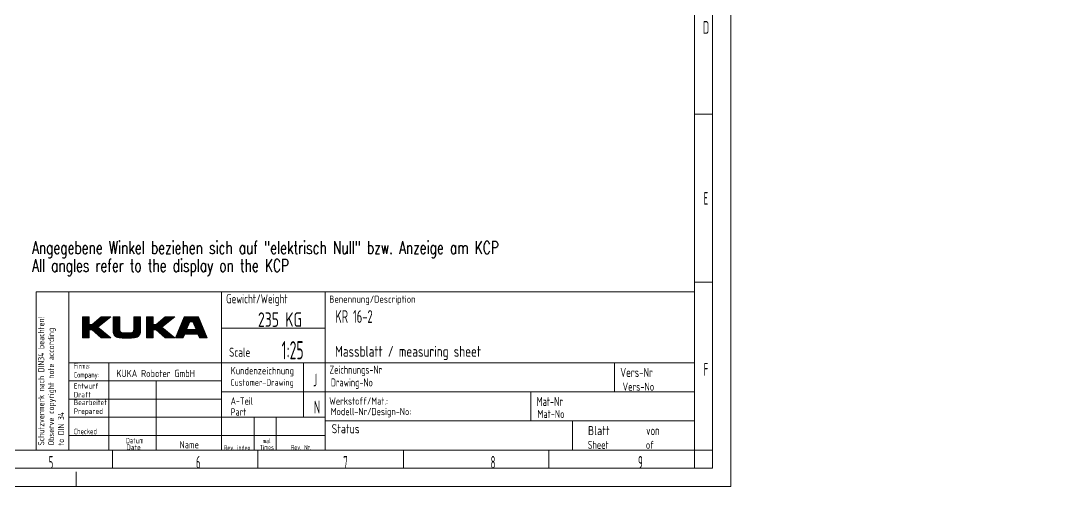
# Model space of a CAD drawing. Header units: millimetres. Extents: x 0 to 508, y 0 to 297.
# Drawn here: x 224.8 to 508.1, y 0 to 128 of the extents above; entities that cross this region are included whole.
import ezdxf

# ---------------------------------------------------------------- set-up
doc = ezdxf.new("R2010")
doc.units = ezdxf.units.MM
doc.layers.add('206', color=7, linetype='Continuous', true_color=0xffffff)
doc.layers.add('211', color=7, linetype='Continuous', true_color=0xffffff)
doc.styles.add('dinschmal', font='simplex.shx')
doc.styles.add('iso-1', font='isocp.shx')

msp = doc.modelspace()

# ---------------------------------------------------------------- linework, layer by layer
at = {"layer": '211', "color": 250, "linetype": 'Continuous', "lineweight": 13}
for p, q in [((420, 0), (420, 297)), ((415, 5), (415, 292)), ((410, 102.333), (415, 102.333)), ((410, 56.167), (415, 56.167)), ((249, 34), (249, 10)), ((249, 34), (249, 13)), ((280, 34), (280, 10)), ((410, 34), (308.5, 34)), ((388, 26), (388, 34)), ((238, 29), (280, 29)), ((262, 29), (262, 10)), ((280, 29), (280, 13)), ((410, 26), (308.5, 26)), ((365, 26), (365, 18)), ((280, 24), (238, 24)), ((238, 19), (280, 19)), ((280, 18), (280, 10)), ((289, 19), (289, 10)), ((295, 19), (295, 10)), ((295, 18), (295, 10)), ((308.5, 18), (410, 18)), ((376.5, 18), (376.5, 10)), ((238, 14), (280, 14)), ((280, 14), (308.5, 14)), ((250, 10), (250, 5)), ((290, 10), (290, 5)), ((330, 10), (330, 5)), ((370, 10), (370, 5)), ((410, 10), (410, 5)), ((410, 10), (415, 10)), ((5, 5), (415, 5)), ((240, 0), (240, 4)), ((0, 0), (420, 0))]:
    msp.add_line(p, q, dxfattribs=at)
at = {"layer": '211', "color": 250, "linetype": 'Continuous', "lineweight": 18}
for p, q in [((410, 10), (410, 287)), ((229, 53.5), (229, 10)), ((229, 53.5), (410, 53.5)), ((238, 53.5), (238, 10)), ((280, 53.5), (280, 30)), ((308.5, 18), (308.5, 53.5)), ((241.75, 46.625), (243.587, 46.625)), ((241.75, 46.525), (243.587, 46.525)), ((241.75, 46.425), (243.587, 46.425)), ((241.75, 46.325), (243.587, 46.325)), ((241.75, 46.225), (243.587, 46.225)), ((241.75, 46.125), (243.587, 46.125)), ((241.75, 46.025), (243.587, 46.025)), ((241.75, 45.925), (243.587, 45.925)), ((241.75, 45.825), (243.587, 45.825)), ((241.75, 45.725), (243.587, 45.725)), ((241.75, 45.625), (243.587, 45.625)), ((241.75, 45.525), (243.587, 45.525)), ((241.75, 45.425), (243.587, 45.425)), ((245.526, 45.425), (248.038, 45.425)), ((245.643, 45.525), (248.163, 45.525)), ((245.761, 45.625), (248.288, 45.625)), ((245.879, 45.725), (248.413, 45.725)), ((245.997, 45.825), (248.538, 45.825)), ((246.115, 45.925), (248.663, 45.925)), ((246.232, 46.025), (248.788, 46.025)), ((246.35, 46.125), (248.913, 46.125)), ((246.468, 46.225), (249.037, 46.225)), ((246.586, 46.325), (249.162, 46.325)), ((246.704, 46.425), (249.287, 46.425)), ((246.821, 46.525), (249.412, 46.525)), ((246.939, 46.625), (249.537, 46.625)), ((250.179, 46.625), (252.016, 46.625)), ((250.179, 46.525), (252.016, 46.525)), ((250.179, 46.425), (252.016, 46.425)), ((250.179, 46.325), (252.016, 46.325)), ((250.179, 46.225), (252.016, 46.225)), ((250.179, 46.125), (252.016, 46.125)), ((250.179, 46.025), (252.016, 46.025)), ((250.179, 45.925), (252.016, 45.925)), ((250.179, 45.825), (252.016, 45.825)), ((250.179, 45.725), (252.016, 45.725)), ((250.179, 45.625), (252.016, 45.625)), ((250.179, 45.525), (252.016, 45.525)), ((250.179, 45.425), (252.016, 45.425)), ((255.889, 46.625), (257.726, 46.625)), ((255.889, 46.525), (257.726, 46.525)), ((255.889, 46.425), (257.726, 46.425)), ((255.889, 46.325), (257.726, 46.325)), ((255.889, 46.225), (257.726, 46.225)), ((255.889, 46.125), (257.726, 46.125)), ((255.889, 46.025), (257.726, 46.025)), ((255.889, 45.925), (257.726, 45.925)), ((255.889, 45.825), (257.726, 45.825)), ((255.889, 45.725), (257.726, 45.725)), ((255.889, 45.625), (257.726, 45.625)), ((255.889, 45.525), (257.726, 45.525)), ((255.889, 45.425), (257.726, 45.425)), ((259.331, 46.525), (261.168, 46.525)), ((259.331, 46.425), (261.168, 46.425)), ((259.331, 46.325), (261.168, 46.325)), ((259.331, 46.225), (261.168, 46.225)), ((259.331, 46.125), (261.168, 46.125)), ((259.331, 46.025), (261.168, 46.025)), ((259.331, 45.925), (261.168, 45.925)), ((259.331, 45.825), (261.168, 45.825)), ((259.331, 45.725), (261.168, 45.725)), ((259.331, 45.625), (261.168, 45.625)), ((259.331, 45.525), (261.168, 45.525)), ((259.331, 45.425), (261.168, 45.425)), ((263.107, 45.425), (265.619, 45.425)), ((263.224, 45.525), (265.744, 45.525)), ((263.342, 45.625), (265.869, 45.625)), ((263.46, 45.725), (265.994, 45.725)), ((263.578, 45.825), (266.119, 45.825)), ((263.696, 45.925), (266.244, 45.925)), ((263.813, 46.025), (266.369, 46.025)), ((263.931, 46.125), (266.494, 46.125)), ((264.049, 46.225), (266.619, 46.225)), ((264.167, 46.325), (266.743, 46.325)), ((264.285, 46.425), (266.868, 46.425)), ((264.402, 46.525), (266.993, 46.525)), ((269.752, 46.625), (267.318, 40.868)), ((269.245, 45.425), (274.131, 45.425)), ((269.287, 45.525), (274.089, 45.525)), ((269.329, 45.625), (274.047, 45.625)), ((269.372, 45.725), (274.004, 45.725)), ((269.414, 45.825), (273.962, 45.825)), ((269.456, 45.925), (273.92, 45.925)), ((269.499, 46.025), (273.878, 46.025)), ((269.541, 46.125), (273.835, 46.125)), ((269.583, 46.225), (273.793, 46.225)), ((269.625, 46.325), (273.751, 46.325)), ((269.668, 46.425), (273.708, 46.425)), ((269.71, 46.525), (273.666, 46.525)), ((269.752, 46.625), (273.624, 46.625)), ((269.752, 46.625), (273.624, 46.625)), ((273.624, 46.625), (276.058, 40.868)), ((241.75, 45.325), (243.587, 45.325)), ((241.75, 45.225), (243.587, 45.225)), ((241.75, 45.125), (243.587, 45.125)), ((241.75, 45.025), (243.587, 45.025)), ((241.75, 44.925), (243.587, 44.925)), ((241.75, 44.825), (243.587, 44.825)), ((241.75, 44.725), (243.587, 44.725)), ((241.75, 44.625), (243.587, 44.625)), ((241.75, 44.525), (243.587, 44.525)), ((241.75, 44.425), (246.788, 44.425)), ((241.75, 44.325), (246.663, 44.325)), ((241.75, 44.225), (246.538, 44.225)), ((241.75, 44.125), (246.413, 44.125)), ((241.75, 44.025), (246.288, 44.025)), ((241.75, 43.925), (246.163, 43.925)), ((241.75, 43.825), (246.038, 43.825)), ((241.75, 43.725), (246.121, 43.725)), ((241.75, 43.625), (246.241, 43.625)), ((241.75, 43.525), (246.36, 43.525)), ((241.75, 43.425), (246.48, 43.425)), ((241.75, 43.325), (246.6, 43.325)), ((241.75, 43.225), (246.719, 43.225)), ((241.75, 43.125), (246.839, 43.125)), ((241.75, 43.025), (243.587, 43.025)), ((241.75, 42.925), (243.587, 42.925)), ((241.75, 42.825), (243.587, 42.825)), ((241.75, 42.725), (243.587, 42.725)), ((241.75, 42.625), (243.587, 42.625)), ((241.75, 42.525), (243.587, 42.525)), ((244.459, 43.025), (246.958, 43.025)), ((244.466, 44.525), (246.913, 44.525)), ((244.574, 42.925), (247.078, 42.925)), ((244.583, 44.625), (247.038, 44.625)), ((244.689, 42.825), (247.197, 42.825)), ((244.701, 44.725), (247.163, 44.725)), ((244.804, 42.725), (247.317, 42.725)), ((244.819, 44.825), (247.288, 44.825)), ((244.919, 42.625), (247.436, 42.625)), ((244.937, 44.925), (247.413, 44.925)), ((245.034, 42.525), (247.556, 42.525)), ((245.054, 45.025), (247.538, 45.025)), ((245.172, 45.125), (247.663, 45.125)), ((245.29, 45.225), (247.788, 45.225)), ((245.408, 45.325), (247.913, 45.325)), ((250.179, 45.325), (252.016, 45.325)), ((250.179, 45.225), (252.016, 45.225)), ((250.179, 45.125), (252.016, 45.125)), ((250.179, 45.025), (252.016, 45.025)), ((250.179, 44.925), (252.016, 44.925)), ((250.179, 44.825), (252.016, 44.825)), ((250.179, 44.725), (252.016, 44.725)), ((250.179, 44.625), (252.016, 44.625)), ((250.179, 44.525), (252.016, 44.525)), ((250.179, 44.425), (252.016, 44.425)), ((250.179, 44.325), (252.016, 44.325)), ((250.179, 44.225), (252.016, 44.225)), ((250.179, 44.125), (252.016, 44.125)), ((250.179, 44.025), (252.016, 44.025)), ((250.179, 43.925), (252.016, 43.925)), ((250.179, 43.825), (252.016, 43.825)), ((250.179, 43.725), (252.016, 43.725)), ((250.179, 43.625), (252.016, 43.625)), ((250.179, 43.525), (252.016, 43.525)), ((250.179, 43.425), (252.016, 43.425)), ((250.179, 43.325), (252.016, 43.325)), ((250.179, 43.225), (252.017, 43.225)), ((250.179, 43.125), (252.02, 43.125)), ((250.179, 43.025), (252.027, 43.025)), ((250.179, 42.925), (252.04, 42.925)), ((250.18, 42.825), (252.061, 42.825)), ((250.182, 42.725), (252.091, 42.725)), ((250.188, 42.625), (252.136, 42.625)), ((250.196, 42.525), (252.201, 42.525)), ((255.705, 42.525), (257.709, 42.525)), ((255.77, 42.625), (257.718, 42.625)), ((255.814, 42.725), (257.723, 42.725)), ((255.844, 42.825), (257.726, 42.825)), ((255.865, 42.925), (257.726, 42.925)), ((255.878, 43.025), (257.726, 43.025)), ((255.886, 43.125), (257.726, 43.125)), ((255.889, 45.325), (257.726, 45.325)), ((255.889, 45.225), (257.726, 45.225)), ((255.889, 45.125), (257.726, 45.125)), ((255.889, 45.025), (257.726, 45.025)), ((255.889, 44.925), (257.726, 44.925)), ((255.889, 44.825), (257.726, 44.825)), ((255.889, 44.725), (257.726, 44.725)), ((255.889, 44.625), (257.726, 44.625)), ((255.889, 44.525), (257.726, 44.525)), ((255.889, 44.425), (257.726, 44.425)), ((255.889, 44.325), (257.726, 44.325)), ((255.889, 44.225), (257.726, 44.225)), ((255.889, 44.125), (257.726, 44.125)), ((255.889, 44.025), (257.726, 44.025)), ((255.889, 43.925), (257.726, 43.925)), ((255.889, 43.825), (257.726, 43.825)), ((255.889, 43.725), (257.726, 43.725)), ((255.889, 43.625), (257.726, 43.625)), ((255.889, 43.525), (257.726, 43.525)), ((255.889, 43.425), (257.726, 43.425)), ((255.889, 43.325), (257.726, 43.325)), ((255.889, 43.225), (257.726, 43.225)), ((259.331, 45.325), (261.168, 45.325)), ((259.331, 45.225), (261.168, 45.225)), ((259.331, 45.125), (261.168, 45.125)), ((259.331, 45.025), (261.168, 45.025)), ((259.331, 44.925), (261.168, 44.925)), ((259.331, 44.825), (261.168, 44.825)), ((259.331, 44.725), (261.168, 44.725)), ((259.331, 44.625), (261.168, 44.625)), ((259.331, 44.525), (261.168, 44.525)), ((259.331, 44.425), (264.369, 44.425)), ((259.331, 44.325), (264.244, 44.325)), ((259.331, 44.225), (264.119, 44.225)), ((259.331, 44.125), (263.994, 44.125)), ((259.331, 44.025), (263.869, 44.025)), ((259.331, 43.925), (263.744, 43.925)), ((259.331, 43.825), (263.62, 43.825)), ((259.331, 43.725), (263.702, 43.725)), ((259.331, 43.625), (263.822, 43.625)), ((259.331, 43.525), (263.941, 43.525)), ((259.331, 43.425), (264.061, 43.425)), ((259.331, 43.325), (264.181, 43.325)), ((259.331, 43.225), (264.3, 43.225)), ((259.331, 43.125), (264.42, 43.125)), ((259.331, 43.025), (261.168, 43.025)), ((259.331, 42.925), (261.168, 42.925)), ((259.331, 42.825), (261.168, 42.825)), ((259.331, 42.725), (261.168, 42.725)), ((259.331, 42.625), (261.168, 42.625)), ((259.331, 42.525), (261.168, 42.525)), ((262.04, 43.025), (264.539, 43.025)), ((262.047, 44.525), (264.494, 44.525)), ((262.155, 42.925), (264.659, 42.925)), ((262.164, 44.625), (264.619, 44.625)), ((262.27, 42.825), (264.778, 42.825)), ((262.282, 44.725), (264.744, 44.725)), ((262.385, 42.725), (264.898, 42.725)), ((262.4, 44.825), (264.869, 44.825)), ((262.5, 42.625), (265.017, 42.625)), ((262.518, 44.925), (264.994, 44.925)), ((262.615, 42.525), (265.137, 42.525)), ((262.636, 45.025), (265.119, 45.025)), ((262.753, 45.125), (265.244, 45.125)), ((262.871, 45.225), (265.369, 45.225)), ((262.989, 45.325), (265.494, 45.325)), ((268.019, 42.525), (275.358, 42.525)), ((268.061, 42.625), (275.315, 42.625)), ((268.103, 42.725), (275.273, 42.725)), ((268.145, 42.825), (275.231, 42.825)), ((268.188, 42.925), (275.188, 42.925)), ((268.23, 43.025), (275.146, 43.025)), ((268.272, 43.125), (275.104, 43.125)), ((268.315, 43.225), (270.438, 43.225)), ((268.357, 43.325), (270.48, 43.325)), ((268.399, 43.425), (270.522, 43.425)), ((268.441, 43.525), (270.565, 43.525)), ((268.484, 43.625), (270.607, 43.625)), ((268.526, 43.725), (270.649, 43.725)), ((268.568, 43.825), (270.692, 43.825)), ((268.611, 43.925), (270.734, 43.925)), ((268.653, 44.025), (270.776, 44.025)), ((268.695, 44.125), (270.818, 44.125)), ((268.737, 44.225), (270.861, 44.225)), ((268.78, 44.325), (270.903, 44.325)), ((268.822, 44.425), (270.945, 44.425)), ((268.864, 44.525), (270.988, 44.525)), ((268.907, 44.625), (271.03, 44.625)), ((268.949, 44.725), (271.072, 44.725)), ((268.991, 44.825), (271.114, 44.825)), ((269.033, 44.925), (271.157, 44.925)), ((269.076, 45.025), (271.199, 45.025)), ((269.118, 45.125), (271.241, 45.125)), ((269.16, 45.225), (274.216, 45.225)), ((269.203, 45.325), (274.174, 45.325)), ((272.135, 45.125), (274.258, 45.125)), ((272.177, 45.025), (274.3, 45.025)), ((272.219, 44.925), (274.343, 44.925)), ((272.262, 44.825), (274.385, 44.825)), ((272.304, 44.725), (274.427, 44.725)), ((272.346, 44.625), (274.47, 44.625)), ((272.389, 44.525), (274.512, 44.525)), ((272.431, 44.425), (274.554, 44.425)), ((272.473, 44.325), (274.596, 44.325)), ((272.515, 44.225), (274.639, 44.225)), ((272.558, 44.125), (274.681, 44.125)), ((272.6, 44.025), (274.723, 44.025)), ((272.642, 43.925), (274.766, 43.925)), ((272.685, 43.825), (274.808, 43.825)), ((272.727, 43.725), (274.85, 43.725)), ((272.769, 43.625), (274.892, 43.625)), ((272.811, 43.525), (274.935, 43.525)), ((272.854, 43.425), (274.977, 43.425)), ((272.896, 43.325), (275.019, 43.325)), ((272.938, 43.225), (275.062, 43.225)), ((308.5, 43.5), (280, 43.5)), ((241.75, 42.425), (243.587, 42.425)), ((241.75, 42.325), (243.587, 42.325)), ((241.75, 42.225), (243.587, 42.225)), ((241.75, 42.125), (243.587, 42.125)), ((241.75, 42.025), (243.587, 42.025)), ((241.75, 41.925), (243.587, 41.925)), ((241.75, 41.825), (243.587, 41.825)), ((241.75, 41.725), (243.587, 41.725)), ((241.75, 41.625), (243.587, 41.625)), ((241.75, 41.525), (243.587, 41.525)), ((241.75, 41.425), (243.587, 41.425)), ((241.75, 41.325), (243.587, 41.325)), ((241.75, 41.225), (243.587, 41.225)), ((241.75, 41.125), (243.587, 41.125)), ((241.75, 41.025), (243.587, 41.025)), ((241.75, 40.925), (243.587, 40.925)), ((245.149, 42.425), (247.676, 42.425)), ((245.264, 42.325), (247.795, 42.325)), ((245.379, 42.225), (247.915, 42.225)), ((245.494, 42.125), (248.034, 42.125)), ((245.609, 42.025), (248.154, 42.025)), ((245.724, 41.925), (248.273, 41.925)), ((245.839, 41.825), (248.393, 41.825)), ((245.954, 41.725), (248.512, 41.725)), ((246.069, 41.625), (248.632, 41.625)), ((246.184, 41.525), (248.751, 41.525)), ((246.298, 41.425), (248.871, 41.425)), ((246.413, 41.325), (248.991, 41.325)), ((246.528, 41.225), (249.11, 41.225)), ((246.643, 41.125), (249.23, 41.125)), ((246.758, 41.025), (249.349, 41.025)), ((246.873, 40.925), (249.469, 40.925)), ((250.208, 42.425), (252.301, 42.425)), ((250.224, 42.325), (252.476, 42.325)), ((250.243, 42.225), (253.042, 42.225)), ((250.268, 42.125), (257.638, 42.125)), ((250.297, 42.025), (257.608, 42.025)), ((250.332, 41.925), (257.573, 41.925)), ((250.374, 41.825), (257.532, 41.825)), ((250.423, 41.725), (257.483, 41.725)), ((250.481, 41.625), (257.425, 41.625)), ((250.549, 41.525), (257.356, 41.525)), ((250.63, 41.425), (257.275, 41.425)), ((250.727, 41.325), (257.178, 41.325)), ((250.844, 41.225), (257.061, 41.225)), ((250.989, 41.125), (256.917, 41.125)), ((251.174, 41.025), (256.732, 41.025)), ((251.426, 40.925), (256.479, 40.925)), ((251.829, 40.825), (256.076, 40.825)), ((254.863, 42.225), (257.662, 42.225)), ((255.429, 42.325), (257.682, 42.325)), ((255.604, 42.425), (257.697, 42.425)), ((259.331, 42.425), (261.168, 42.425)), ((259.331, 42.325), (261.168, 42.325)), ((259.331, 42.225), (261.168, 42.225)), ((259.331, 42.125), (261.168, 42.125)), ((259.331, 42.025), (261.168, 42.025)), ((259.331, 41.925), (261.168, 41.925)), ((259.331, 41.825), (261.168, 41.825)), ((259.331, 41.725), (261.168, 41.725)), ((259.331, 41.625), (261.168, 41.625)), ((259.331, 41.525), (261.168, 41.525)), ((259.331, 41.425), (261.168, 41.425)), ((259.331, 41.325), (261.168, 41.325)), ((259.331, 41.225), (261.168, 41.225)), ((259.331, 41.125), (261.168, 41.125)), ((259.331, 41.025), (261.168, 41.025)), ((259.331, 40.925), (261.168, 40.925)), ((262.73, 42.425), (265.257, 42.425)), ((262.845, 42.325), (265.376, 42.325)), ((262.96, 42.225), (265.496, 42.225)), ((263.075, 42.125), (265.615, 42.125)), ((263.19, 42.025), (265.735, 42.025)), ((263.305, 41.925), (265.854, 41.925)), ((263.42, 41.825), (265.974, 41.825)), ((263.535, 41.725), (266.093, 41.725)), ((263.65, 41.625), (266.213, 41.625)), ((263.765, 41.525), (266.333, 41.525)), ((263.88, 41.425), (266.452, 41.425)), ((263.994, 41.325), (266.572, 41.325)), ((264.109, 41.225), (266.691, 41.225)), ((264.224, 41.125), (266.811, 41.125)), ((264.339, 41.025), (266.93, 41.025)), ((264.454, 40.925), (267.05, 40.925)), ((267.318, 40.868), (269.441, 40.868)), ((267.342, 40.925), (269.465, 40.925)), ((267.384, 41.025), (269.508, 41.025)), ((267.427, 41.125), (269.55, 41.125)), ((267.469, 41.225), (269.592, 41.225)), ((267.511, 41.325), (269.634, 41.325)), ((267.553, 41.425), (269.677, 41.425)), ((267.596, 41.525), (269.719, 41.525)), ((267.638, 41.625), (269.761, 41.625)), ((267.68, 41.725), (269.804, 41.725)), ((267.723, 41.825), (269.846, 41.825)), ((267.765, 41.925), (275.611, 41.925)), ((267.807, 42.025), (275.569, 42.025)), ((267.849, 42.125), (275.527, 42.125)), ((267.892, 42.225), (275.484, 42.225)), ((267.934, 42.325), (275.442, 42.325)), ((267.976, 42.425), (275.4, 42.425)), ((269.868, 41.878), (269.441, 40.868)), ((269.868, 41.878), (273.508, 41.878)), ((273.508, 41.878), (273.935, 40.868)), ((273.53, 41.825), (275.654, 41.825)), ((273.573, 41.725), (275.696, 41.725)), ((273.615, 41.625), (275.738, 41.625)), ((273.657, 41.525), (275.78, 41.525)), ((273.699, 41.425), (275.823, 41.425)), ((273.742, 41.325), (275.865, 41.325)), ((273.784, 41.225), (275.907, 41.225)), ((273.826, 41.125), (275.95, 41.125)), ((273.869, 41.025), (275.992, 41.025)), ((273.911, 40.925), (276.034, 40.925)), ((273.935, 40.868), (276.058, 40.868)), ((238, 34), (280, 34)), ((308.5, 34), (280, 34)), ((302.5, 19), (302.5, 34)), ((280, 30), (280, 26)), ((308.5, 26), (280, 26)), ((280, 26), (280, 10)), ((280, 19), (308.5, 19)), ((308.5, 10), (308.5, 18)), ((10, 10), (410, 10))]:
    msp.add_line(p, q, dxfattribs=at)
for points in [[(241.75, 40.868), (241.75, 40.868), (241.75, 46.625), (241.75, 46.625)], [(241.75, 46.625), (241.75, 46.625), (243.587, 46.625), (243.587, 46.625)], [(243.587, 46.625), (243.587, 46.625), (243.587, 44.51), (243.587, 44.51)], [(244.448, 44.51), (244.448, 44.51), (246.939, 46.625), (246.939, 46.625)], [(249.537, 46.625), (249.537, 46.625), (246.02, 43.81), (246.02, 43.81)], [(246.939, 46.625), (246.939, 46.625), (249.537, 46.625), (249.537, 46.625)], [(250.179, 46.625), (250.179, 46.625), (252.016, 46.625), (252.016, 46.625)], [(250.179, 42.875), (250.179, 42.875), (250.179, 46.625), (250.179, 46.625)], [(252.016, 46.625), (252.016, 46.625), (252.016, 43.256), (252.016, 43.256)], [(255.889, 43.256), (255.889, 43.256), (255.889, 46.625), (255.889, 46.625)], [(255.889, 46.625), (255.889, 46.625), (257.726, 46.625), (257.726, 46.625)], [(257.726, 46.625), (257.726, 46.625), (257.726, 42.875), (257.726, 42.875)], [(259.331, 40.868), (259.331, 40.868), (259.331, 46.625), (259.331, 46.625)], [(259.331, 46.625), (259.331, 46.625), (261.168, 46.625), (261.168, 46.625)], [(261.168, 46.625), (261.168, 46.625), (261.168, 44.51), (261.168, 44.51)], [(262.029, 44.51), (262.029, 44.51), (264.52, 46.625), (264.52, 46.625)], [(267.118, 46.625), (267.118, 46.625), (263.601, 43.81), (263.601, 43.81)], [(264.52, 46.625), (264.52, 46.625), (267.118, 46.625), (267.118, 46.625)], [(243.587, 44.51), (243.587, 44.51), (244.448, 44.51), (244.448, 44.51)], [(244.398, 43.079), (244.398, 43.079), (243.587, 43.079), (243.587, 43.079)], [(243.587, 43.079), (243.587, 43.079), (243.587, 40.868), (243.587, 40.868)], [(246.939, 40.868), (246.939, 40.868), (244.398, 43.079), (244.398, 43.079)], [(246.02, 43.81), (246.02, 43.81), (249.537, 40.868), (249.537, 40.868)], [(252.637, 40.762), (250.949, 40.762), (250.179, 41.445), (250.179, 42.875)], [(252.016, 43.256), (252.016, 42.525), (252.289, 42.239), (253.042, 42.239)], [(254.863, 42.239), (255.616, 42.239), (255.889, 42.525), (255.889, 43.256)], [(257.726, 42.875), (257.726, 41.445), (256.956, 40.762), (255.268, 40.762)], [(261.168, 44.51), (261.168, 44.51), (262.029, 44.51), (262.029, 44.51)], [(261.168, 43.079), (261.168, 43.079), (261.168, 40.868), (261.168, 40.868)], [(261.979, 43.079), (261.979, 43.079), (261.168, 43.079), (261.168, 43.079)], [(264.52, 40.868), (264.52, 40.868), (261.979, 43.079), (261.979, 43.079)], [(263.601, 43.81), (263.601, 43.81), (267.118, 40.868), (267.118, 40.868)], [(270.395, 43.124), (270.395, 43.124), (271.27, 45.194), (271.27, 45.194)], [(272.981, 43.124), (272.981, 43.124), (270.395, 43.124), (270.395, 43.124)], [(271.27, 45.194), (271.27, 45.194), (272.106, 45.194), (272.106, 45.194)], [(272.106, 45.194), (272.106, 45.194), (272.981, 43.124), (272.981, 43.124)], [(243.587, 40.868), (243.587, 40.868), (241.75, 40.868), (241.75, 40.868)], [(249.537, 40.868), (249.537, 40.868), (246.939, 40.868), (246.939, 40.868)], [(255.268, 40.762), (255.268, 40.762), (252.637, 40.762), (252.637, 40.762)], [(253.042, 42.239), (253.042, 42.239), (254.863, 42.239), (254.863, 42.239)], [(261.168, 40.868), (261.168, 40.868), (259.331, 40.868), (259.331, 40.868)], [(267.118, 40.868), (267.118, 40.868), (264.52, 40.868), (264.52, 40.868)]]:
    msp.add_open_spline(points, degree=3, dxfattribs=at)

# ---------------------------------------------------------------- texts
at = {"layer": '206', "color": 250, "linetype": 'Continuous', "lineweight": 18, "insert": (227.876, 57.807), "char_height": 3.5, "attachment_point": 7, "line_spacing_factor": 0.843373, "style": 'dinschmal'}
msp.add_mtext('\\W0.7008;Angegebene Winkel beziehen sich auf "elektrisch Null" bzw. Anzeige am KCP\\PAll angles refer to the display on the KCP', dxfattribs=at)
at = {"layer": '211', "color": 250, "linetype": 'Continuous', "lineweight": 18, "attachment_point": 7, "line_spacing_factor": 0.963855, "style": 'iso-1'}
for s, insert, char_height in [('\\W0.6380;D', (412.33, 124.431), 3.5), ('\\W0.5404;E', (412.532, 77.431), 3.5), ('\\W0.6675;KR 16-2', (311.307, 44.954), 3.5), ('\\W0.7602;235 KG', (290.013, 43.853), 4), ('\\W0.6024;1:25', (296.488, 34.93), 5), ('\\W0.8251;Massblatt / measuring sheet', (311.182, 34.711), 3), ('\\W0.5404;F', (412.532, 30.431), 3.5), ('\\W0.5404;5', (232.485, 4.861), 3.5), ('\\W0.5404;6', (272.985, 4.861), 3.5), ('\\W0.5404;7', (313.485, 4.861), 3.5), ('\\W0.5404;8', (353.985, 4.861), 3.5), ('\\W0.5742;9', (394.485, 4.861), 3.5)]:
    msp.add_mtext(s, dxfattribs=dict(at, insert=insert, char_height=char_height))
at = {"layer": '211', "color": 250, "linetype": 'Continuous', "lineweight": 13, "attachment_point": 7}
for s, insert, char_height, line_spacing_factor, style in [('\\W0.7927;Gewicht/Weight', (281.252, 49.58), 2.5, 0.963855, 'iso-1'), ('\\W0.7862;Benennung/Description', (309.6, 49.869), 2, 0.963855, 'iso-1'), ('\\W0.8080;Scale', (282.077, 35.641), 2.5, 0.963855, 'iso-1'), ('\\W0.7540;Firma:\\PCompany:', (239.375, 29.473), 1.5, 0.963855, 'iso-1'), ('\\W0.8198;KUKA Roboter GmbH', (251.118, 30.046), 2, 0.963855, 'iso-1'), ('\\W0.7853;Kundenzeichnung', (282.5, 30.219), 2, 0.963855, 'iso-1'), ('\\W0.7619;Zeichnungs-Nr', (309.65, 30.315), 2.2, 0.963855, 'iso-1'), ('\\W0.7917;Vers-Nr', (389.625, 30.086), 2.5, 0.963855, 'iso-1'), ('\\W0.8520;Entwurf\\PDraft', (239.375, 24.473), 1.5, 0.963855, 'iso-1'), ('\\W0.7810;Customer-Drawing', (282.45, 27.122), 1.8, 0.963855, 'iso-1'), ('\\W0.5742;J', (305.183, 27.486), 3.5, 0.963855, 'iso-1'), ('\\W0.7591;Drawing-No', (310.05, 26.815), 2.2, 0.963855, 'iso-1'), ('\\W0.7850;Vers-No', (390.25, 26.315), 2.2, 0.963855, 'iso-1'), ('\\W1.0000;', (508.125, 27.071), 2.5, 0.843373, 'dinschmal'), ('\\W0.8519;Bearbeitet\\PPrepared', (239.375, 19.473), 1.5, 0.963855, 'iso-1'), ('\\W0.7911;A-Teil', (282.5, 22.469), 2, 0.963855, 'iso-1'), ('\\W0.6380;N', (305.378, 20.041), 3.5, 0.963855, 'iso-1'), ('\\W0.8404;Werkstoff/Mat.:', (309.6, 22.469), 2, 0.963855, 'iso-1'), ('\\W0.6876;Mat-Nr', (366.625, 22.086), 2.5, 0.963855, 'iso-1'), ('\\W1.0000;', (508, 23.957), 2, 0.843373, 'dinschmal'), ('\\W0.5469; ', (273.592, 19.969), 2, 0.963855, 'iso-1'), ('\\W0.8333;Part', (282.5, 19.469), 2, 0.963855, 'iso-1'), ('\\W0.7415;Modell-Nr/Design-No:', (310, 18.969), 2, 0.963855, 'iso-1'), ('\\W1.0000;', (364.5, 22.469), 2, 0.963855, 'iso-1'), ('\\W0.6811;Mat-No', (366.85, 18.815), 2.2, 0.963855, 'iso-1'), ('\\W0.8750;Status', (310.248, 14.596), 2.5, 0.963855, 'iso-1'), ('\\W1.0000;', (364.5, 18.969), 2, 0.963855, 'iso-1'), ('\\W0.7682;Checked', (239.375, 14.351), 1.5, 0.963855, 'iso-1'), ('\\W0.5469; ', (273.621, 14.969), 2, 0.963855, 'iso-1'), ('\\W0.8953;Blatt', (380.726, 14.087), 2.5, 0.963855, 'iso-1'), ('\\W0.7809;von', (396.726, 14.087), 2.5, 0.963855, 'iso-1'), ('\\W0.7882;Datum', (253.654, 11.841), 1.5, 0.963855, 'iso-1'), ('\\W0.8472;Date', (253.831, 10.017), 1.5, 0.963855, 'iso-1'), ('\\W0.7402;Name', (268.458, 10.469), 2, 0.963855, 'iso-1'), ('\\W0.7783;Times', (290.502, 10.072), 1.3, 0.963855, 'iso-1'), ('\\W0.7429;mal', (291.263, 11.881), 1.3, 0.963855, 'iso-1'), ('\\W0.7932;Rev. Nr.', (299.059, 10.072), 1.3, 0.963855, 'iso-1'), ('\\W0.8107;Sheet', (380.651, 10.317), 2.2, 0.963855, 'iso-1'), ('\\W0.7581;of', (396.651, 10.317), 2.2, 0.963855, 'iso-1'), ('\\W0.7963;Rev. index', (280.638, 9.982), 1.3, 0.963855, 'iso-1'), ('\\W0.5469; ', (376.3, 2.311), 2.5, 0.963855, 'iso-1')]:
    msp.add_mtext(s, dxfattribs=dict(at, insert=insert, char_height=char_height, line_spacing_factor=line_spacing_factor, style=style))
at = {"layer": '211', "color": 250, "linetype": 'Continuous', "lineweight": 13, "insert": (236.71, 11.209), "char_height": 1.7, "attachment_point": 7, "rotation": 90, "line_spacing_factor": 0.963855, "style": 'iso-1'}
msp.add_mtext('\\W0.8176;Schutzvermerk nach DIN34 beachten!\\PObserve copyright note according \\Pto DIN 34', dxfattribs=at)

doc.saveas('drawing.dxf')
